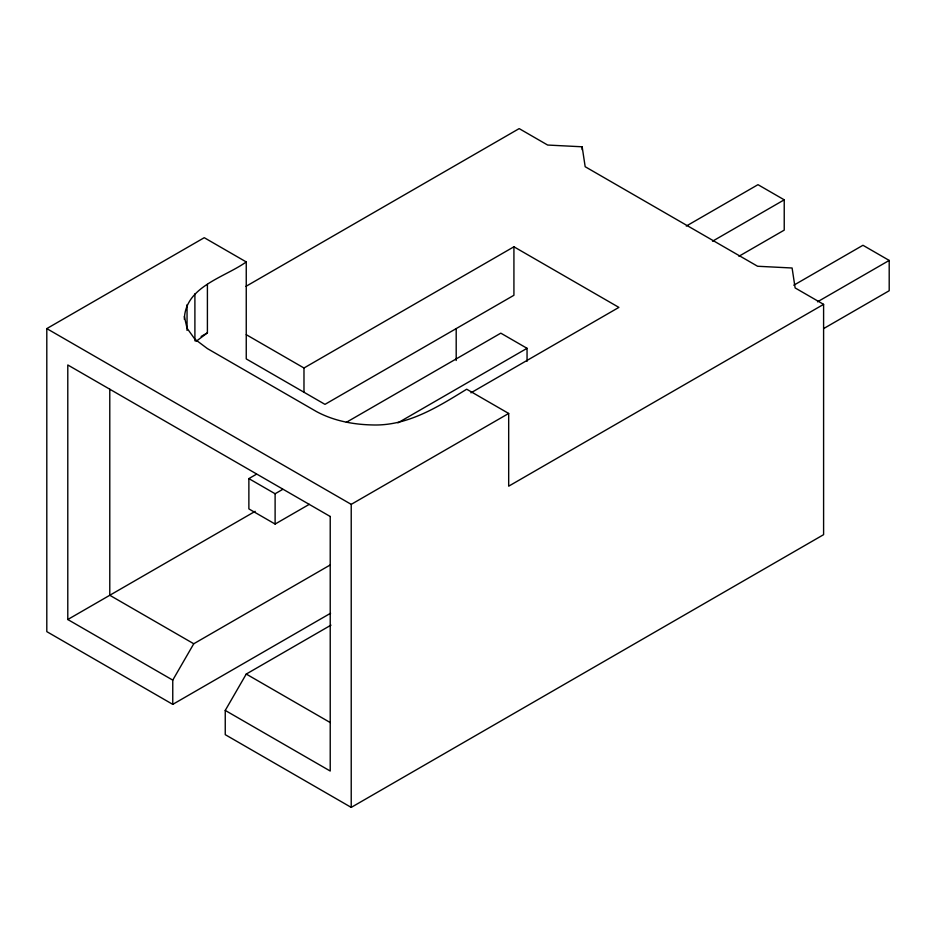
<?xml version="1.0" encoding="UTF-8"?>
<svg xmlns="http://www.w3.org/2000/svg" width="936" height="936" viewBox="0 0 936 936"><rect width="100%" height="100%" fill="white"/><g stroke="black" fill="none" stroke-linecap="round" stroke-linejoin="round"><path stroke-width="1.4" d="M184.357 319.34C184.989 286.545 224.535 277.536 246.25 261.94L246.25 358.909L324.979 404.364L513.923 295.273L513.923 246.788L618.895 307.394L470.925 392.827M246.25 261.94L204.259 237.697L46.8 328.606L46.8 631.636L172.762 704.363L172.762 680.121L193.764 643.757L330.303 564.923M245.992 286.334L519.176 128.606L547.642 145.045L582.157 146.788L585.175 166.713L757.587 266.257L792.102 268L795.12 287.925L823.598 304.364L823.598 534.667L351.222 807.394L225.248 734.666L225.248 710.424L246.25 674.06L330.958 625.154M196.045 341.406L207.406 332.853L207.406 284.368M201.146 336.457L207.406 332.853M246.25 334.667L303.978 368L513.923 246.788M309.301 504.328L275.114 524.055L248.871 508.903L248.871 478.6L256.464 474.224M346.355 422.323L500.807 333.157L527.05 348.309L527.05 361.296M686.287 226.067L757.985 184.673L784.228 199.824L784.228 230.127L738.937 256.265M248.871 478.6L275.114 493.752L282.707 489.376M397.917 422.861L527.05 348.309M712.53 241.219L784.228 199.824M330.221 516.485L67.79 364.97L67.79 619.515L255.177 511.337M46.8 328.606L351.222 504.364L508.681 413.455L508.681 486.182L823.598 304.364M793.775 285.223L862.957 245.279L889.2 260.43L889.2 290.733L823.785 328.501M817.502 301.825L889.2 260.43M172.762 704.363L330.584 613.244M508.681 413.455L466.69 389.212C437.884 406.926 407.452 426.219 372.212 424.944C352.954 424.511 333.672 420.802 316.579 411.629L207.406 348.601L194.899 339.195L187.048 328.243L184.357 316.485M193.764 643.757L109.781 595.273L109.781 389.212M246.25 674.06L330.221 722.545M67.79 619.515L172.762 680.121M225.248 710.424L330.221 771.03L330.221 516.485M582.157 146.788L582.157 149.701M456.195 328.606L456.195 360.489M351.222 504.364L351.222 807.394M303.978 368L303.978 392.242M275.114 493.752L275.114 524.055M194.899 293.775L194.899 340.833M187.048 304.726L187.048 330.396"/></g></svg>
